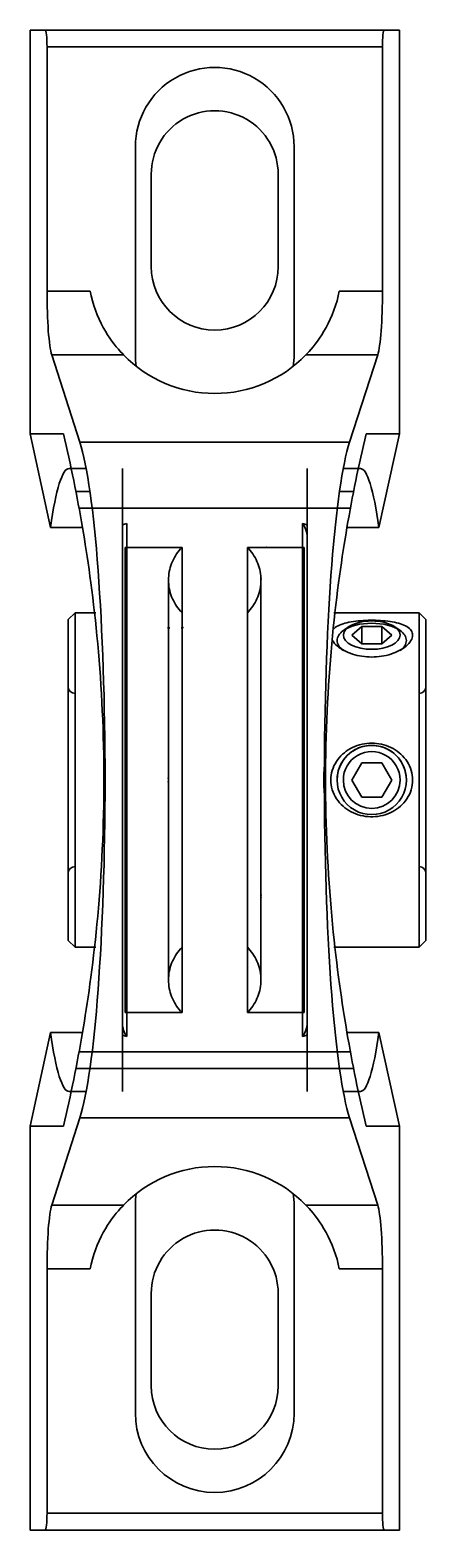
# Model space of a CAD drawing. Header units: millimetres. Extents: x -3183 to 3067, y 1033 to 2218.
# Drawn here: x 2867.8 to 2902.1, y 2087.5 to 2217.5 of the extents above; entities that cross this region are included whole.
import ezdxf

# ---------------------------------------------------------------- set-up
doc = ezdxf.new("R2010")
doc.units = ezdxf.units.MM
doc.layers.add('Kontury', color=7, linetype='Continuous', lineweight=35)

msp = doc.modelspace()

# ---------------------------------------------------------------- linework, layer by layer
at = {"layer": 'Kontury'}
for p, q in [((2867.80827, 2182.53371), (2867.80827, 2217.53371)), ((2869.13366, 2217.53371), (2867.80827, 2217.53371)), ((2869.13366, 2217.53371), (2898.48287, 2217.53371)), ((2899.80827, 2217.53371), (2898.48287, 2217.53371)), ((2899.80827, 2217.53371), (2899.80827, 2182.53371)), ((2869.28092, 2216.08371), (2898.33561, 2216.08371)), ((2869.28092, 2194.90391), (2869.28092, 2216.08371)), ((2898.33561, 2216.08371), (2898.33561, 2194.90391)), ((2876.93327, 2207.40871), (2876.93327, 2207.40871)), ((2876.93327, 2189.40871), (2876.93327, 2207.40871)), ((2890.68327, 2207.40871), (2890.68327, 2207.40871)), ((2890.68327, 2189.40871), (2890.68327, 2207.40871)), ((2878.30827, 2197.03371), (2878.30827, 2205.03371)), ((2878.30827, 2205.03371), (2878.30827, 2205.03371)), ((2889.30827, 2205.03371), (2889.30827, 2197.03371)), ((2889.30827, 2205.03371), (2889.30827, 2205.03371)), ((2878.30827, 2197.03371), (2878.30827, 2197.03371)), ((2889.30827, 2197.03371), (2889.30827, 2197.03371)), ((2869.28092, 2194.90391), (2873.01642, 2194.90391)), ((2873.1069, 2194.48828), (2873.01642, 2194.90391)), ((2873.21452, 2194.07208), (2873.1069, 2194.48828)), ((2894.50963, 2194.48828), (2894.40201, 2194.07208)), ((2894.60011, 2194.90391), (2894.50963, 2194.48828)), ((2894.60011, 2194.90391), (2898.33561, 2194.90391)), ((2873.3387, 2193.6591), (2873.21452, 2194.07208)), ((2873.47849, 2193.25295), (2873.3387, 2193.6591)), ((2873.63218, 2192.85682), (2873.47849, 2193.25295)), ((2894.13804, 2193.25295), (2893.98435, 2192.85682)), ((2894.27783, 2193.6591), (2894.13804, 2193.25295)), ((2894.40201, 2194.07208), (2894.27783, 2193.6591)), ((2873.79793, 2192.47376), (2873.63218, 2192.85682)), ((2873.97368, 2192.10628), (2873.79793, 2192.47376)), ((2874.1568, 2191.75653), (2873.97368, 2192.10628)), ((2893.64285, 2192.10628), (2893.45973, 2191.75653)), ((2893.8186, 2192.47376), (2893.64285, 2192.10628)), ((2893.98435, 2192.85682), (2893.8186, 2192.47376)), ((2874.34457, 2191.4267), (2874.1568, 2191.75653)), ((2874.53404, 2191.11865), (2874.34457, 2191.4267)), ((2874.72204, 2190.83369), (2874.53404, 2191.11865)), ((2874.90754, 2190.57019), (2874.72204, 2190.83369)), ((2875.09459, 2190.32026), (2874.90754, 2190.57019)), ((2892.70899, 2190.57019), (2892.52194, 2190.32026)), ((2892.89449, 2190.83369), (2892.70899, 2190.57019)), ((2893.08249, 2191.11865), (2892.89449, 2190.83369)), ((2893.27196, 2191.4267), (2893.08249, 2191.11865)), ((2893.45973, 2191.75653), (2893.27196, 2191.4267)), ((2869.69285, 2189.37235), (2875.91501, 2189.37235)), ((2872.12789, 2181.81282), (2869.69285, 2189.37235)), ((2875.27974, 2190.08647), (2875.09459, 2190.32026)), ((2875.45881, 2189.87229), (2875.27974, 2190.08647)), ((2875.62734, 2189.68034), (2875.45881, 2189.87229)), ((2875.78084, 2189.51305), (2875.62734, 2189.68034)), ((2875.91492, 2189.37241), (2875.78084, 2189.51305)), ((2876.93327, 2189.40871), (2876.93327, 2189.40871)), ((2890.68327, 2189.40871), (2890.68327, 2189.40871)), ((2891.83569, 2189.51305), (2891.70152, 2189.37235)), ((2891.70152, 2189.37235), (2897.92368, 2189.37235)), ((2891.98919, 2189.68034), (2891.83569, 2189.51305)), ((2892.15772, 2189.87229), (2891.98919, 2189.68034)), ((2892.33679, 2190.08647), (2892.15772, 2189.87229)), ((2892.52194, 2190.32026), (2892.33679, 2190.08647)), ((2897.92368, 2189.37235), (2895.48864, 2181.81282)), ((2867.80827, 2182.53371), (2869.5822, 2174.40371)), ((2870.69937, 2182.53371), (2867.80827, 2182.53371)), ((2872.12789, 2181.81282), (2895.48864, 2181.81282)), ((2899.80827, 2182.53371), (2896.91716, 2182.53371)), ((2898.03434, 2174.40371), (2899.80827, 2182.53371)), ((2871.1903, 2179.53371), (2872.67426, 2179.53371)), ((2875.80827, 2179.53371), (2875.80827, 2125.53371)), ((2891.80827, 2125.53371), (2891.80827, 2179.53371)), ((2894.94227, 2179.53371), (2896.42623, 2179.53371)), ((2872.99996, 2177.53371), (2871.78177, 2177.53371)), ((2895.83476, 2177.53371), (2894.61657, 2177.53371)), ((2872.05739, 2176.08371), (2895.55915, 2176.08371)), ((2872.35546, 2174.40371), (2869.5822, 2174.40371)), ((2872.43553, 2173.92922), (2872.35546, 2174.40369)), ((2872.51631, 2173.43936), (2872.43553, 2173.92922)), ((2876.19904, 2174.76769), (2876.19904, 2130.29974)), ((2876.19904, 2130.29974), (2876.19904, 2174.76769)), ((2891.41749, 2174.76769), (2891.41749, 2130.29974)), ((2891.41749, 2174.76769), (2891.41749, 2130.29974)), ((2895.181, 2173.92922), (2895.10022, 2173.43936)), ((2895.26107, 2174.40369), (2895.181, 2173.92922)), ((2898.03434, 2174.40371), (2895.26107, 2174.40371)), ((2872.59743, 2172.93522), (2872.51631, 2173.43936)), ((2872.67854, 2172.41808), (2872.59743, 2172.93522)), ((2872.75928, 2171.88927), (2872.67854, 2172.41808)), ((2875.80827, 2152.53371), (2875.80827, 2173.58009)), ((2876.05827, 2172.69057), (2880.97984, 2172.69057)), ((2876.05827, 2132.37686), (2876.05827, 2172.69057)), ((2880.73093, 2172.41753), (2880.6162, 2172.27268)), ((2880.85223, 2172.55692), (2880.73093, 2172.41753)), ((2880.97984, 2172.69057), (2880.85223, 2172.55692)), ((2880.97984, 2132.37686), (2880.97984, 2172.69057)), ((2880.97984, 2172.69057), (2880.97984, 2132.37686)), ((2886.63669, 2172.69057), (2886.63669, 2132.37686)), ((2886.7643, 2172.55692), (2886.63669, 2172.69057)), ((2886.63669, 2172.69057), (2891.55827, 2172.69057)), ((2886.63669, 2172.69057), (2886.63669, 2132.37686)), ((2886.8856, 2172.41753), (2886.7643, 2172.55692)), ((2887.00033, 2172.27268), (2886.8856, 2172.41753)), ((2887.85809, 2172.67672), (2887.84867, 2172.66924)), ((2887.86836, 2172.68377), (2887.85809, 2172.67672)), ((2887.87941, 2172.69038), (2887.86836, 2172.68377)), ((2887.89116, 2172.69652), (2887.87941, 2172.69038)), ((2887.90355, 2172.70217), (2887.89116, 2172.69652)), ((2887.9165, 2172.70732), (2887.90355, 2172.70217)), ((2888.29551, 2172.70312), (2888.27599, 2172.70827)), ((2888.31495, 2172.69749), (2888.29551, 2172.70312)), ((2888.33421, 2172.6914), (2888.31495, 2172.69749)), ((2888.35321, 2172.68486), (2888.33421, 2172.6914)), ((2888.37184, 2172.67789), (2888.35321, 2172.68486)), ((2888.39004, 2172.6705), (2888.37184, 2172.67789)), ((2891.55827, 2172.69057), (2891.55827, 2132.37686)), ((2891.80827, 2173.58009), (2891.80827, 2152.53371)), ((2894.93799, 2172.41808), (2894.85725, 2171.88927)), ((2895.0191, 2172.93522), (2894.93799, 2172.41808)), ((2895.10022, 2173.43936), (2895.0191, 2172.93522)), ((2872.83951, 2171.34865), (2872.75928, 2171.88927)), ((2872.92016, 2170.78878), (2872.83951, 2171.34865)), ((2880.01562, 2171.13331), (2879.96096, 2170.95679)), ((2880.07838, 2171.30711), (2880.01562, 2171.13331)), ((2880.14909, 2171.47783), (2880.07838, 2171.30711)), ((2880.22761, 2171.64509), (2880.14909, 2171.47783)), ((2880.31378, 2171.80856), (2880.22761, 2171.64509)), ((2880.4074, 2171.96787), (2880.31378, 2171.80856)), ((2880.50828, 2172.12269), (2880.4074, 2171.96787)), ((2880.6162, 2172.27268), (2880.50828, 2172.12269)), ((2887.10826, 2172.12269), (2887.00033, 2172.27268)), ((2887.20913, 2171.96787), (2887.10826, 2172.12269)), ((2887.30276, 2171.80856), (2887.20913, 2171.96787)), ((2887.38892, 2171.64509), (2887.30276, 2171.80856)), ((2887.46744, 2171.47783), (2887.38892, 2171.64509)), ((2887.53815, 2171.30711), (2887.46744, 2171.47783)), ((2887.60091, 2171.13331), (2887.53815, 2171.30711)), ((2887.65557, 2170.95679), (2887.60091, 2171.13331)), ((2894.77702, 2171.34865), (2894.69637, 2170.78878)), ((2894.85725, 2171.88927), (2894.77702, 2171.34865)), ((2873.00107, 2170.20894), (2872.92016, 2170.78878)), ((2873.08188, 2169.60972), (2873.00107, 2170.20894)), ((2879.81253, 2170.04688), (2879.80827, 2169.86214)), ((2879.80827, 2169.86214), (2879.81253, 2169.67741)), ((2879.80827, 2169.86214), (2879.80827, 2135.20529)), ((2879.80827, 2135.20529), (2879.80827, 2169.86214)), ((2879.82533, 2170.23121), (2879.81253, 2170.04688)), ((2879.84662, 2170.41477), (2879.82533, 2170.23121)), ((2879.87637, 2170.59714), (2879.84662, 2170.41477)), ((2879.91451, 2170.77794), (2879.87637, 2170.59714)), ((2879.96096, 2170.95679), (2879.91451, 2170.77794)), ((2887.70202, 2170.77794), (2887.65557, 2170.95679)), ((2887.74016, 2170.59714), (2887.70202, 2170.77794)), ((2887.76991, 2170.41477), (2887.74016, 2170.59714)), ((2887.7912, 2170.23121), (2887.76991, 2170.41477)), ((2887.804, 2170.04688), (2887.7912, 2170.23121)), ((2887.80827, 2169.86214), (2887.804, 2170.04688)), ((2887.804, 2169.67741), (2887.80827, 2169.86214)), ((2887.80827, 2169.99006), (2887.80868, 2169.99898)), ((2887.80871, 2169.98086), (2887.80827, 2169.99006)), ((2887.80827, 2135.20529), (2887.80827, 2169.86214)), ((2887.80827, 2135.20529), (2887.80827, 2169.86214)), ((2887.80868, 2169.99898), (2887.80994, 2170.00799)), ((2887.81004, 2169.97153), (2887.80871, 2169.98086)), ((2887.80994, 2170.00799), (2887.81203, 2170.01704)), ((2887.81226, 2169.96212), (2887.81004, 2169.97153)), ((2887.81203, 2170.01704), (2887.81497, 2170.02611)), ((2887.81538, 2169.95267), (2887.81226, 2169.96212)), ((2887.81497, 2170.02611), (2887.81875, 2170.03516)), ((2887.8194, 2169.94322), (2887.81538, 2169.95267)), ((2887.81875, 2170.03516), (2887.82339, 2170.04414)), ((2887.82432, 2169.93381), (2887.8194, 2169.94322)), ((2887.82339, 2170.04414), (2887.82888, 2170.05303)), ((2887.83015, 2169.92449), (2887.82432, 2169.93381)), ((2894.61546, 2170.20894), (2894.53465, 2169.60972)), ((2894.69637, 2170.78878), (2894.61546, 2170.20894)), ((2873.16225, 2168.9918), (2873.08188, 2169.60972)), ((2873.24181, 2168.35595), (2873.16225, 2168.9918)), ((2879.81253, 2169.67741), (2879.82533, 2169.49307)), ((2879.82533, 2169.49307), (2879.84662, 2169.30952)), ((2879.84662, 2169.30952), (2879.87637, 2169.12714)), ((2879.87637, 2169.12714), (2879.91451, 2168.94634)), ((2879.91451, 2168.94634), (2879.96096, 2168.76749)), ((2879.96096, 2168.76749), (2880.01562, 2168.59097)), ((2880.01562, 2168.59097), (2880.07838, 2168.41717)), ((2880.07838, 2168.41717), (2880.14909, 2168.24646)), ((2887.46744, 2168.24646), (2887.53815, 2168.41717)), ((2887.53815, 2168.41717), (2887.60091, 2168.59097)), ((2887.60091, 2168.59097), (2887.65557, 2168.76749)), ((2887.65557, 2168.76749), (2887.70202, 2168.94634)), ((2887.70202, 2168.94634), (2887.74016, 2169.12714)), ((2887.74016, 2169.12714), (2887.76991, 2169.30952)), ((2887.76991, 2169.30952), (2887.7912, 2169.49307)), ((2887.7912, 2169.49307), (2887.804, 2169.67741)), ((2894.45428, 2168.9918), (2894.37472, 2168.35595)), ((2894.53465, 2169.60972), (2894.45428, 2168.9918)), ((2873.32021, 2167.70299), (2873.24181, 2168.35595)), ((2873.39708, 2167.03371), (2873.32021, 2167.70299)), ((2880.14909, 2168.24646), (2880.22761, 2168.07919)), ((2880.22761, 2168.07919), (2880.31378, 2167.91572)), ((2880.31378, 2167.91572), (2880.4074, 2167.75641)), ((2880.4074, 2167.75641), (2880.50828, 2167.6016)), ((2880.50828, 2167.6016), (2880.6162, 2167.4516)), ((2880.6162, 2167.4516), (2880.73093, 2167.30675)), ((2880.73093, 2167.30675), (2880.85223, 2167.16736)), ((2880.85223, 2167.16736), (2880.97984, 2167.03371)), ((2886.63669, 2167.03371), (2886.7643, 2167.16736)), ((2886.7643, 2167.16736), (2886.8856, 2167.30675)), ((2886.8856, 2167.30675), (2887.00033, 2167.4516)), ((2887.00033, 2167.4516), (2887.10826, 2167.6016)), ((2887.10826, 2167.6016), (2887.20913, 2167.75641)), ((2887.20913, 2167.75641), (2887.30276, 2167.91572)), ((2887.30276, 2167.91572), (2887.38892, 2168.07919)), ((2887.38892, 2168.07919), (2887.46744, 2168.24646)), ((2894.29633, 2167.70299), (2894.21945, 2167.03371)), ((2894.37472, 2168.35595), (2894.29633, 2167.70299)), ((2871.70827, 2167.03371), (2871.10827, 2166.43371)), ((2871.10827, 2166.43371), (2871.10827, 2152.53371)), ((2873.50349, 2167.03371), (2871.70826, 2167.03371)), ((2871.70827, 2152.53371), (2871.70827, 2167.03371)), ((2871.70827, 2167.03371), (2871.70827, 2152.53371)), ((2873.46878, 2166.3799), (2873.39708, 2167.03371)), ((2873.5385, 2165.71287), (2873.46878, 2166.3799)), ((2880.97984, 2152.53371), (2880.97984, 2167.03371)), ((2880.97984, 2167.03371), (2880.97984, 2152.53371)), ((2886.63669, 2152.53371), (2886.63669, 2167.03371)), ((2886.63669, 2167.03371), (2886.63669, 2152.53371)), ((2894.14775, 2166.3799), (2894.07803, 2165.71287)), ((2901.50827, 2167.03371), (2894.11304, 2167.03371)), ((2894.21945, 2167.03371), (2894.14775, 2166.3799)), ((2894.36387, 2165.82371), (2894.25017, 2165.7479)), ((2894.48963, 2165.89397), (2894.36387, 2165.82371)), ((2894.62617, 2165.95848), (2894.48963, 2165.89397)), ((2894.7718, 2166.01723), (2894.62617, 2165.95848)), ((2894.92464, 2166.07026), (2894.7718, 2166.01723)), ((2895.08412, 2166.118), (2894.92464, 2166.07026)), ((2895.4007, 2165.80086), (2894.95878, 2165.48837)), ((2895.25423, 2166.16197), (2895.08412, 2166.118)), ((2895.4345, 2166.2021), (2895.25423, 2166.16197)), ((2895.62387, 2166.23814), (2895.4345, 2166.2021)), ((2895.82113, 2166.26999), (2895.62387, 2166.23814)), ((2896.54224, 2165.84108), (2895.67621, 2165.09108)), ((2896.02491, 2166.29761), (2895.82113, 2166.26999)), ((2896.23384, 2166.32099), (2896.02491, 2166.29761)), ((2896.44657, 2166.34017), (2896.23384, 2166.32099)), ((2896.66155, 2166.35525), (2896.44657, 2166.34017)), ((2896.54224, 2164.32554), (2896.54224, 2165.84108)), ((2898.27429, 2165.84108), (2896.54224, 2165.84108)), ((2896.87718, 2166.36631), (2896.66155, 2166.35525)), ((2897.09183, 2166.3735), (2896.87718, 2166.36631)), ((2897.30381, 2166.377), (2897.09183, 2166.3735)), ((2897.51272, 2166.377), (2897.30381, 2166.377)), ((2897.7247, 2166.3735), (2897.51272, 2166.377)), ((2897.93935, 2166.36631), (2897.7247, 2166.3735)), ((2898.15498, 2166.35525), (2897.93935, 2166.36631)), ((2898.36996, 2166.34017), (2898.15498, 2166.35525)), ((2898.27429, 2164.32554), (2898.27429, 2165.84108)), ((2899.14032, 2165.09108), (2898.27429, 2165.84108)), ((2898.58269, 2166.32099), (2898.36996, 2166.34017)), ((2898.79162, 2166.29761), (2898.58269, 2166.32099)), ((2898.9954, 2166.26999), (2898.79162, 2166.29761)), ((2899.19266, 2166.23814), (2898.9954, 2166.26999)), ((2899.38203, 2166.2021), (2899.19266, 2166.23814)), ((2899.5623, 2166.16197), (2899.38203, 2166.2021)), ((2899.85776, 2165.48837), (2899.41583, 2165.80086)), ((2899.73241, 2166.118), (2899.5623, 2166.16197)), ((2899.89189, 2166.07026), (2899.73241, 2166.118)), ((2900.04473, 2166.01723), (2899.89189, 2166.07026)), ((2900.19036, 2165.95848), (2900.04473, 2166.01723)), ((2900.3269, 2165.89397), (2900.19036, 2165.95848)), ((2900.45266, 2165.82371), (2900.3269, 2165.89397)), ((2900.56636, 2165.7479), (2900.45266, 2165.82371)), ((2901.50827, 2152.53371), (2901.50827, 2167.03371)), ((2901.50827, 2167.03371), (2901.50827, 2152.53371)), ((2902.10827, 2166.43371), (2901.50827, 2167.03371)), ((2902.10827, 2166.43371), (2902.10827, 2152.53371)), ((2873.60593, 2165.03345), (2873.5385, 2165.71287)), ((2873.67081, 2164.34256), (2873.60593, 2165.03345)), ((2879.72035, 2165.72867), (2879.91933, 2165.70926)), ((2880.91495, 2165.71528), (2881.11121, 2165.73597)), ((2894.0106, 2165.03345), (2893.94573, 2164.34256)), ((2893.97769, 2164.68295), (2894.01044, 2164.61994)), ((2894.01044, 2164.61994), (2894.09111, 2164.4982)), ((2894.07803, 2165.71287), (2894.0106, 2165.03345)), ((2894.14983, 2165.66674), (2894.06384, 2165.58044)), ((2894.25017, 2165.7479), (2894.14983, 2165.66674)), ((2895.67621, 2165.09108), (2896.54224, 2164.34108)), ((2898.27429, 2164.34108), (2899.14032, 2165.09108)), ((2900.6667, 2165.66674), (2900.56636, 2165.7479)), ((2900.75269, 2165.58044), (2900.6667, 2165.66674)), ((2900.72542, 2164.4982), (2900.80609, 2164.61994)), ((2900.82368, 2165.48947), (2900.75269, 2165.58044)), ((2900.80609, 2164.61994), (2900.86917, 2164.74129)), ((2900.87905, 2165.39435), (2900.82368, 2165.48947)), ((2900.86917, 2164.74129), (2900.91401, 2164.86101)), ((2900.91837, 2165.29568), (2900.87905, 2165.39435)), ((2900.91401, 2164.86101), (2900.94069, 2164.97797)), ((2900.94177, 2165.1943), (2900.91837, 2165.29568)), ((2900.94069, 2164.97797), (2900.94952, 2165.09108)), ((2900.94952, 2165.09108), (2900.94177, 2165.1943)), ((2873.73287, 2163.64115), (2873.67081, 2164.34256)), ((2873.79188, 2162.93018), (2873.73287, 2163.64115)), ((2893.88366, 2163.64115), (2893.82465, 2162.93018)), ((2893.94573, 2164.34256), (2893.88366, 2163.64115)), ((2894.09111, 2164.4982), (2894.18862, 2164.37733)), ((2894.18862, 2164.37733), (2894.3021, 2164.25845)), ((2894.3021, 2164.25845), (2894.4301, 2164.14273)), ((2894.4301, 2164.14273), (2894.57107, 2164.03139)), ((2894.57107, 2164.03139), (2894.72321, 2163.92554)), ((2894.72321, 2163.92554), (2894.872, 2163.83331)), ((2894.872, 2163.83331), (2895.02683, 2163.74722)), ((2895.02683, 2163.74722), (2895.19099, 2163.66543)), ((2895.19099, 2163.66543), (2895.36544, 2163.58778)), ((2895.36544, 2163.58778), (2895.54917, 2163.51523)), ((2895.54917, 2163.51523), (2895.74108, 2163.44868)), ((2895.74108, 2163.44868), (2895.93989, 2163.3888)), ((2895.93989, 2163.3888), (2896.14426, 2163.3362)), ((2896.14426, 2163.3362), (2896.35294, 2163.29143)), ((2896.35294, 2163.29143), (2896.56448, 2163.25473)), ((2896.54224, 2164.34108), (2898.27429, 2164.34108)), ((2896.54224, 2164.32554), (2898.27429, 2164.32554)), ((2896.56448, 2163.25473), (2896.77735, 2163.22632)), ((2896.77735, 2163.22632), (2896.99003, 2163.20634)), ((2896.99003, 2163.20634), (2897.20087, 2163.19456)), ((2897.61566, 2163.19456), (2897.82651, 2163.20634)), ((2897.82651, 2163.20634), (2898.03918, 2163.22632)), ((2898.03918, 2163.22632), (2898.25205, 2163.25473)), ((2898.25205, 2163.25473), (2898.46359, 2163.29143)), ((2898.46359, 2163.29143), (2898.67227, 2163.3362)), ((2898.67227, 2163.3362), (2898.87664, 2163.3888)), ((2898.87664, 2163.3888), (2899.07545, 2163.44868)), ((2899.07545, 2163.44868), (2899.26736, 2163.51523)), ((2899.26736, 2163.51523), (2899.45109, 2163.58778)), ((2899.45109, 2163.58778), (2899.62554, 2163.66543)), ((2899.62554, 2163.66543), (2899.7897, 2163.74722)), ((2899.7897, 2163.74722), (2899.94453, 2163.83331)), ((2899.85776, 2163.75632), (2900.1899, 2163.99118)), ((2899.94453, 2163.83331), (2900.09332, 2163.92554)), ((2900.09332, 2163.92554), (2900.24546, 2164.03139)), ((2900.24546, 2164.03139), (2900.38643, 2164.14273)), ((2900.38643, 2164.14273), (2900.51443, 2164.25845)), ((2900.51443, 2164.25845), (2900.6279, 2164.37733)), ((2900.6279, 2164.37733), (2900.72542, 2164.4982)), ((2873.84761, 2162.21046), (2873.79188, 2162.93018)), ((2873.89987, 2161.48283), (2873.84761, 2162.21046)), ((2893.76892, 2162.21046), (2893.71666, 2161.48283)), ((2893.82465, 2162.93018), (2893.76892, 2162.21046)), ((2897.20087, 2163.19456), (2897.40827, 2163.1907)), ((2897.40827, 2163.1907), (2897.61566, 2163.19456)), ((2873.94847, 2160.74832), (2873.89987, 2161.48283)), ((2873.99322, 2160.00801), (2873.94847, 2160.74832)), ((2893.66806, 2160.74832), (2893.62331, 2160.00801)), ((2893.71666, 2161.48283), (2893.66806, 2160.74832)), ((2871.70827, 2152.53371), (2871.70827, 2160.03371)), ((2871.70827, 2160.03371), (2871.70827, 2152.53371)), ((2874.03397, 2159.26297), (2873.99322, 2160.00801)), ((2893.62331, 2160.00801), (2893.58256, 2159.26297)), ((2901.50827, 2152.53371), (2901.50827, 2160.03371)), ((2901.50827, 2152.53371), (2901.50827, 2160.03371)), ((2874.07062, 2158.51434), (2874.03397, 2159.26297)), ((2874.10304, 2157.76324), (2874.07062, 2158.51434)), ((2893.54591, 2158.51434), (2893.51349, 2157.76324)), ((2893.58256, 2159.26297), (2893.54591, 2158.51434)), ((2874.13114, 2157.0108), (2874.10304, 2157.76324)), ((2874.15489, 2156.25816), (2874.13114, 2157.0108)), ((2893.48539, 2157.0108), (2893.46164, 2156.25816)), ((2893.51349, 2157.76324), (2893.48539, 2157.0108)), ((2874.17427, 2155.50651), (2874.15489, 2156.25816)), ((2874.18925, 2154.75704), (2874.17427, 2155.50651)), ((2893.44226, 2155.50651), (2893.42728, 2154.75704)), ((2893.46164, 2156.25816), (2893.44226, 2155.50651)), ((2895.75327, 2155.34859), (2895.95088, 2155.43613)), ((2895.95088, 2155.43613), (2896.15392, 2155.51238)), ((2896.15392, 2155.51238), (2896.36112, 2155.57686)), ((2896.36112, 2155.57686), (2896.57109, 2155.62941)), ((2896.57109, 2155.62941), (2896.78232, 2155.66989)), ((2896.78232, 2155.66989), (2896.99332, 2155.69829)), ((2896.99332, 2155.69829), (2897.2025, 2155.71499)), ((2897.2025, 2155.71499), (2897.40827, 2155.72045)), ((2897.40827, 2155.72045), (2897.61403, 2155.71499)), ((2897.61403, 2155.71499), (2897.82321, 2155.69829)), ((2897.82321, 2155.69829), (2898.03421, 2155.66989)), ((2898.03421, 2155.66989), (2898.24544, 2155.62941)), ((2898.24544, 2155.62941), (2898.45541, 2155.57686)), ((2898.45541, 2155.57686), (2898.66261, 2155.51238)), ((2898.66261, 2155.51238), (2898.86565, 2155.43613)), ((2898.86565, 2155.43613), (2899.06326, 2155.34859)), ((2874.19986, 2154.01094), (2874.18925, 2154.75704)), ((2893.42728, 2154.75704), (2893.41667, 2154.01094)), ((2894.23529, 2153.9444), (2894.34483, 2154.12767)), ((2894.34483, 2154.12767), (2894.46616, 2154.30262)), ((2894.46616, 2154.30262), (2894.59807, 2154.46813)), ((2894.59807, 2154.46813), (2894.73908, 2154.6233)), ((2894.73908, 2154.6233), (2894.8874, 2154.76745)), ((2894.8874, 2154.76745), (2895.04169, 2154.90025)), ((2895.04169, 2154.90025), (2895.20553, 2155.02515)), ((2895.20553, 2155.02515), (2895.37941, 2155.14225)), ((2895.37941, 2155.14225), (2895.56235, 2155.2504)), ((2895.56235, 2155.2504), (2895.75327, 2155.34859)), ((2899.06326, 2155.34859), (2899.25418, 2155.2504)), ((2899.25418, 2155.2504), (2899.43712, 2155.14225)), ((2899.43712, 2155.14225), (2899.611, 2155.02515)), ((2899.611, 2155.02515), (2899.77484, 2154.90025)), ((2899.77484, 2154.90025), (2899.92913, 2154.76745)), ((2899.92913, 2154.76745), (2900.07746, 2154.6233)), ((2900.07746, 2154.6233), (2900.21846, 2154.46813)), ((2900.21846, 2154.46813), (2900.35037, 2154.30262)), ((2900.35037, 2154.30262), (2900.4717, 2154.12767)), ((2900.4717, 2154.12767), (2900.58124, 2153.9444)), ((2874.20618, 2153.26943), (2874.19986, 2154.01094)), ((2874.20826, 2152.53371), (2874.20618, 2153.26943)), ((2893.25972, 2152.73753), (2893.26402, 2152.94213)), ((2893.26402, 2152.94213), (2893.27126, 2153.14743)), ((2893.27126, 2153.14743), (2893.28163, 2153.35334)), ((2893.28163, 2153.35334), (2893.29485, 2153.55977)), ((2893.29485, 2153.55977), (2893.31104, 2153.76665)), ((2893.41035, 2153.26943), (2893.40827, 2152.53371)), ((2893.41667, 2154.01094), (2893.41035, 2153.26943)), ((2893.87445, 2152.73858), (2893.89692, 2152.94503)), ((2893.89692, 2152.94503), (2893.93467, 2153.15138)), ((2893.93467, 2153.15138), (2893.98784, 2153.35599)), ((2893.98784, 2153.35599), (2894.05606, 2153.55733)), ((2894.05606, 2153.55733), (2894.13874, 2153.75393)), ((2894.13874, 2153.75393), (2894.23529, 2153.9444)), ((2895.67621, 2152.53371), (2896.54224, 2154.03371)), ((2896.54224, 2154.03371), (2896.54224, 2154.03371)), ((2896.54224, 2154.03371), (2898.27429, 2154.03371)), ((2898.27429, 2154.03371), (2898.27429, 2154.03371)), ((2898.27429, 2154.03371), (2899.14032, 2152.53371)), ((2900.58124, 2153.9444), (2900.6778, 2153.75393)), ((2900.6778, 2153.75393), (2900.76047, 2153.55733)), ((2900.76047, 2153.55733), (2900.82869, 2153.35599)), ((2900.82869, 2153.35599), (2900.88186, 2153.15138)), ((2900.88186, 2153.15138), (2900.91961, 2152.94503)), ((2900.91961, 2152.94503), (2900.94208, 2152.73858)), ((2871.10827, 2152.53371), (2871.10827, 2138.63371)), ((2871.70827, 2145.03371), (2871.70827, 2152.53371)), ((2871.70827, 2152.53371), (2871.70827, 2145.03371)), ((2871.70827, 2152.53371), (2871.70827, 2138.03371)), ((2871.70827, 2138.03371), (2871.70827, 2152.53371)), ((2874.19986, 2151.05649), (2874.20618, 2151.798)), ((2874.20618, 2151.798), (2874.20826, 2152.53371)), ((2875.80827, 2131.48733), (2875.80827, 2152.53371)), ((2879.76518, 2152.71422), (2879.77422, 2152.69518)), ((2879.77531, 2152.37474), (2879.76655, 2152.35594)), ((2879.77422, 2152.69518), (2879.78223, 2152.67566)), ((2879.78306, 2152.39401), (2879.77531, 2152.37474)), ((2879.78223, 2152.67566), (2879.78915, 2152.65573)), ((2879.78977, 2152.41365), (2879.78306, 2152.39401)), ((2879.78915, 2152.65573), (2879.79501, 2152.63551)), ((2879.79543, 2152.43356), (2879.78977, 2152.41365)), ((2879.79501, 2152.63551), (2879.79979, 2152.6151)), ((2879.80006, 2152.45365), (2879.79543, 2152.43356)), ((2879.79979, 2152.6151), (2879.8035, 2152.59461)), ((2879.80365, 2152.47381), (2879.80006, 2152.45365)), ((2879.8035, 2152.59461), (2879.80615, 2152.57414)), ((2879.80622, 2152.49395), (2879.80365, 2152.47381)), ((2879.80615, 2152.57414), (2879.80774, 2152.55381)), ((2879.80775, 2152.51395), (2879.80622, 2152.49395)), ((2879.80774, 2152.55381), (2879.80827, 2152.53371)), ((2879.80827, 2152.53371), (2879.80775, 2152.51395)), ((2880.97984, 2138.03371), (2880.97984, 2152.53371)), ((2880.97984, 2152.53371), (2880.97984, 2138.03371)), ((2886.63669, 2152.53371), (2886.63669, 2138.03371)), ((2886.63669, 2138.03371), (2886.63669, 2152.53371)), ((2891.80827, 2152.53371), (2891.80827, 2131.48733)), ((2893.25827, 2152.53371), (2893.25972, 2152.73753)), ((2893.25972, 2152.3299), (2893.25827, 2152.53371)), ((2893.26402, 2152.1253), (2893.25972, 2152.3299)), ((2893.27126, 2151.91999), (2893.26402, 2152.1253)), ((2893.28145, 2151.71408), (2893.27126, 2151.91999)), ((2893.29485, 2151.50766), (2893.28145, 2151.71408)), ((2893.31078, 2151.30075), (2893.29485, 2151.50766)), ((2893.40827, 2152.53371), (2893.41035, 2151.798)), ((2893.41035, 2151.798), (2893.41667, 2151.05649)), ((2893.86702, 2152.53371), (2893.87445, 2152.73858)), ((2893.87476, 2152.32464), (2893.86702, 2152.53371)), ((2893.89816, 2152.11396), (2893.87476, 2152.32464)), ((2893.93748, 2151.90345), (2893.89816, 2152.11396)), ((2893.99285, 2151.69486), (2893.93748, 2151.90345)), ((2894.06384, 2151.4898), (2893.99285, 2151.69486)), ((2895.67621, 2152.53371), (2895.67621, 2152.53371)), ((2896.54224, 2151.03371), (2895.67621, 2152.53371)), ((2899.14032, 2152.53371), (2898.27429, 2151.03371)), ((2899.14032, 2152.53371), (2899.14032, 2152.53371)), ((2900.82368, 2151.69486), (2900.75269, 2151.4898)), ((2900.87905, 2151.90345), (2900.82368, 2151.69486)), ((2900.91837, 2152.11396), (2900.87905, 2151.90345)), ((2900.94177, 2152.32464), (2900.91837, 2152.11396)), ((2900.94952, 2152.53371), (2900.94177, 2152.32464)), ((2900.94208, 2152.73858), (2900.94952, 2152.53371)), ((2901.50827, 2152.53371), (2901.50827, 2145.03371)), ((2901.50827, 2145.03371), (2901.50827, 2152.53371)), ((2901.50827, 2152.53371), (2901.50827, 2138.03371)), ((2901.50827, 2138.03371), (2901.50827, 2152.53371)), ((2902.10827, 2152.53371), (2902.10827, 2138.63371)), ((2874.17427, 2149.56092), (2874.18925, 2150.31039)), ((2874.18925, 2150.31039), (2874.19986, 2151.05649)), ((2893.41667, 2151.05649), (2893.42728, 2150.31039)), ((2893.42728, 2150.31039), (2893.44226, 2149.56092)), ((2894.14983, 2151.28982), (2894.06384, 2151.4898)), ((2894.25017, 2151.09638), (2894.14983, 2151.28982)), ((2894.36387, 2150.91059), (2894.25017, 2151.09638)), ((2894.48963, 2150.73367), (2894.36387, 2150.91059)), ((2894.62617, 2150.56677), (2894.48963, 2150.73367)), ((2894.7718, 2150.41079), (2894.62617, 2150.56677)), ((2894.92464, 2150.26643), (2894.7718, 2150.41079)), ((2895.08412, 2150.13335), (2894.92464, 2150.26643)), ((2896.54224, 2151.03371), (2896.54224, 2151.03371)), ((2898.27429, 2151.03371), (2896.54224, 2151.03371)), ((2898.27429, 2151.03371), (2898.27429, 2151.03371)), ((2899.89189, 2150.26643), (2899.73241, 2150.13335)), ((2900.04473, 2150.41079), (2899.89189, 2150.26643)), ((2900.19036, 2150.56677), (2900.04473, 2150.41079)), ((2900.3269, 2150.73367), (2900.19036, 2150.56677)), ((2900.45266, 2150.91059), (2900.3269, 2150.73367)), ((2900.56636, 2151.09638), (2900.45266, 2150.91059)), ((2900.6667, 2151.28982), (2900.56636, 2151.09638)), ((2900.75269, 2151.4898), (2900.6667, 2151.28982)), ((2874.15489, 2148.80927), (2874.17427, 2149.56092)), ((2893.44226, 2149.56092), (2893.46164, 2148.80927)), ((2895.25423, 2150.00798), (2895.08412, 2150.13335)), ((2895.4345, 2149.89106), (2895.25423, 2150.00798)), ((2895.62387, 2149.78384), (2895.4345, 2149.89106)), ((2895.82113, 2149.68723), (2895.62387, 2149.78384)), ((2896.02491, 2149.60194), (2895.82113, 2149.68723)), ((2896.23384, 2149.52864), (2896.02491, 2149.60194)), ((2896.44657, 2149.46767), (2896.23384, 2149.52864)), ((2896.66155, 2149.41919), (2896.44657, 2149.46767)), ((2896.87718, 2149.38331), (2896.66155, 2149.41919)), ((2897.09183, 2149.35988), (2896.87718, 2149.38331)), ((2897.30381, 2149.34839), (2897.09183, 2149.35988)), ((2897.51272, 2149.34839), (2897.30381, 2149.34839)), ((2897.7247, 2149.35988), (2897.51272, 2149.34839)), ((2897.93935, 2149.38331), (2897.7247, 2149.35988)), ((2898.15498, 2149.41919), (2897.93935, 2149.38331)), ((2898.36996, 2149.46767), (2898.15498, 2149.41919)), ((2898.58269, 2149.52864), (2898.36996, 2149.46767)), ((2898.79162, 2149.60194), (2898.58269, 2149.52864)), ((2898.9954, 2149.68723), (2898.79162, 2149.60194)), ((2899.19266, 2149.78384), (2898.9954, 2149.68723)), ((2899.38203, 2149.89106), (2899.19266, 2149.78384)), ((2899.5623, 2150.00798), (2899.38203, 2149.89106)), ((2899.73241, 2150.13335), (2899.5623, 2150.00798)), ((2874.10304, 2147.30419), (2874.13114, 2148.05663)), ((2874.13114, 2148.05663), (2874.15489, 2148.80927)), ((2893.46164, 2148.80927), (2893.48539, 2148.05663)), ((2893.48539, 2148.05663), (2893.51349, 2147.30419)), ((2874.03397, 2145.80446), (2874.07062, 2146.55309)), ((2874.07062, 2146.55309), (2874.10304, 2147.30419)), ((2893.51349, 2147.30419), (2893.54591, 2146.55309)), ((2893.54591, 2146.55309), (2893.58256, 2145.80446)), ((2873.94847, 2144.3191), (2873.99322, 2145.05942)), ((2873.99322, 2145.05942), (2874.03397, 2145.80446)), ((2893.58256, 2145.80446), (2893.62331, 2145.05942)), ((2893.62331, 2145.05942), (2893.66806, 2144.3191)), ((2873.89987, 2143.5846), (2873.94847, 2144.3191)), ((2893.66806, 2144.3191), (2893.71666, 2143.5846)), ((2873.79188, 2142.13725), (2873.84761, 2142.85697)), ((2873.84761, 2142.85697), (2873.89987, 2143.5846)), ((2887.80827, 2142.45529), (2887.80868, 2142.47075)), ((2887.80827, 2140.95518), (2887.80827, 2142.45529)), ((2887.80872, 2142.43911), (2887.80827, 2142.45529)), ((2887.80868, 2142.47075), (2887.80994, 2142.4864)), ((2887.81009, 2142.42276), (2887.80872, 2142.43911)), ((2887.80994, 2142.4864), (2887.81203, 2142.50217)), ((2887.81239, 2142.40629), (2887.81009, 2142.42276)), ((2887.81203, 2142.50217), (2887.81497, 2142.518)), ((2887.8156, 2142.3898), (2887.81239, 2142.40629)), ((2887.81497, 2142.518), (2887.81875, 2142.53381)), ((2887.81875, 2142.53381), (2887.82339, 2142.54955)), ((2887.82339, 2142.54955), (2887.82888, 2142.56515)), ((2887.82888, 2142.56515), (2887.83522, 2142.58054)), ((2893.71666, 2143.5846), (2893.76892, 2142.85697)), ((2893.76892, 2142.85697), (2893.82465, 2142.13725)), ((2873.67081, 2140.72487), (2873.73287, 2141.42628)), ((2873.73287, 2141.42628), (2873.79188, 2142.13725)), ((2887.81975, 2142.37335), (2887.8156, 2142.3898)), ((2887.82482, 2142.35701), (2887.81975, 2142.37335)), ((2887.83083, 2142.34086), (2887.82482, 2142.35701)), ((2893.82465, 2142.13725), (2893.88366, 2141.42628)), ((2893.88366, 2141.42628), (2893.94573, 2140.72487)), ((2873.5385, 2139.35456), (2873.60593, 2140.03397)), ((2873.60593, 2140.03397), (2873.67081, 2140.72487)), ((2887.80879, 2140.97263), (2887.80827, 2140.95518)), ((2887.80827, 2140.95518), (2887.80878, 2140.93811)), ((2887.80878, 2140.93811), (2887.81031, 2140.92093)), ((2887.81038, 2140.99039), (2887.80879, 2140.97263)), ((2887.81031, 2140.92093), (2887.81288, 2140.90374)), ((2887.81303, 2141.00836), (2887.81038, 2140.99039)), ((2887.81288, 2140.90374), (2887.81647, 2140.88662)), ((2887.81674, 2141.02646), (2887.81303, 2141.00836)), ((2893.94573, 2140.72487), (2894.0106, 2140.03397)), ((2894.0106, 2140.03397), (2894.07803, 2139.35456)), ((2871.10827, 2138.63371), (2871.70827, 2138.03371)), ((2873.39708, 2138.03371), (2873.46878, 2138.68753)), ((2873.46878, 2138.68753), (2873.5385, 2139.35456)), ((2894.07803, 2139.35456), (2894.14775, 2138.68753)), ((2894.14775, 2138.68753), (2894.21945, 2138.03371)), ((2901.50827, 2138.03371), (2902.10827, 2138.63371)), ((2871.70826, 2138.03371), (2873.50349, 2138.03371)), ((2873.24181, 2136.71148), (2873.32021, 2137.36444)), ((2873.32021, 2137.36444), (2873.39708, 2138.03371)), ((2880.4074, 2137.31102), (2880.31378, 2137.1517)), ((2880.50828, 2137.46583), (2880.4074, 2137.31102)), ((2880.6162, 2137.61583), (2880.50828, 2137.46583)), ((2880.73093, 2137.76067), (2880.6162, 2137.61583)), ((2880.85223, 2137.90007), (2880.73093, 2137.76067)), ((2880.97984, 2138.03371), (2880.85223, 2137.90007)), ((2886.7643, 2137.90007), (2886.63669, 2138.03371)), ((2886.8856, 2137.76067), (2886.7643, 2137.90007)), ((2887.00033, 2137.61583), (2886.8856, 2137.76067)), ((2887.10826, 2137.46583), (2887.00033, 2137.61583)), ((2887.20913, 2137.31102), (2887.10826, 2137.46583)), ((2887.30276, 2137.1517), (2887.20913, 2137.31102)), ((2894.11304, 2138.03371), (2901.50827, 2138.03371)), ((2894.21945, 2138.03371), (2894.29633, 2137.36444)), ((2894.29633, 2137.36444), (2894.37472, 2136.71148)), ((2873.08188, 2135.4577), (2873.16225, 2136.07563)), ((2873.16225, 2136.07563), (2873.24181, 2136.71148)), ((2879.87637, 2135.94028), (2879.84662, 2135.75791)), ((2879.91451, 2136.12109), (2879.87637, 2135.94028)), ((2879.96096, 2136.29994), (2879.91451, 2136.12109)), ((2880.01562, 2136.47645), (2879.96096, 2136.29994)), ((2880.07838, 2136.65025), (2880.01562, 2136.47645)), ((2880.14909, 2136.82097), (2880.07838, 2136.65025)), ((2880.22761, 2136.98824), (2880.14909, 2136.82097)), ((2880.31378, 2137.1517), (2880.22761, 2136.98824)), ((2887.38892, 2136.98824), (2887.30276, 2137.1517)), ((2887.46744, 2136.82097), (2887.38892, 2136.98824)), ((2887.53815, 2136.65025), (2887.46744, 2136.82097)), ((2887.60091, 2136.47645), (2887.53815, 2136.65025)), ((2887.65557, 2136.29994), (2887.60091, 2136.47645)), ((2887.70202, 2136.12109), (2887.65557, 2136.29994)), ((2887.74016, 2135.94028), (2887.70202, 2136.12109)), ((2887.76991, 2135.75791), (2887.74016, 2135.94028)), ((2894.37472, 2136.71148), (2894.45428, 2136.07563)), ((2894.45428, 2136.07563), (2894.53465, 2135.4577)), ((2872.92016, 2134.27864), (2873.00107, 2134.85849)), ((2873.00107, 2134.85849), (2873.08188, 2135.4577)), ((2879.81253, 2135.39002), (2879.80827, 2135.20529)), ((2879.80827, 2135.20529), (2879.81253, 2135.02055)), ((2879.82533, 2135.57436), (2879.81253, 2135.39002)), ((2879.81253, 2135.02055), (2879.82533, 2134.83621)), ((2879.84662, 2135.75791), (2879.82533, 2135.57436)), ((2879.82533, 2134.83621), (2879.84662, 2134.65266)), ((2879.84662, 2134.65266), (2879.87637, 2134.47029)), ((2887.74016, 2134.47029), (2887.76991, 2134.65266)), ((2887.7912, 2135.57436), (2887.76991, 2135.75791)), ((2887.76991, 2134.65266), (2887.7912, 2134.83621)), ((2887.804, 2135.39002), (2887.7912, 2135.57436)), ((2887.7912, 2134.83621), (2887.804, 2135.02055)), ((2887.80827, 2135.20529), (2887.804, 2135.39002)), ((2887.804, 2135.02055), (2887.80827, 2135.20529)), ((2894.53465, 2135.4577), (2894.61546, 2134.85849)), ((2894.61546, 2134.85849), (2894.69637, 2134.27864)), ((2872.75928, 2133.17816), (2872.83951, 2133.71878)), ((2872.83951, 2133.71878), (2872.92016, 2134.27864)), ((2879.87637, 2134.47029), (2879.91451, 2134.28948)), ((2879.91451, 2134.28948), (2879.96096, 2134.11064)), ((2879.96096, 2134.11064), (2880.01562, 2133.93412)), ((2880.01562, 2133.93412), (2880.07838, 2133.76032)), ((2880.07838, 2133.76032), (2880.14909, 2133.5896)), ((2880.14909, 2133.5896), (2880.22761, 2133.42233)), ((2880.22761, 2133.42233), (2880.31378, 2133.25887)), ((2887.30276, 2133.25887), (2887.38892, 2133.42233)), ((2887.38892, 2133.42233), (2887.46744, 2133.5896)), ((2887.46744, 2133.5896), (2887.53815, 2133.76032)), ((2887.53815, 2133.76032), (2887.60091, 2133.93412)), ((2887.60091, 2133.93412), (2887.65557, 2134.11064)), ((2887.65557, 2134.11064), (2887.70202, 2134.28948)), ((2887.70202, 2134.28948), (2887.74016, 2134.47029)), ((2894.69637, 2134.27864), (2894.77702, 2133.71878)), ((2894.77702, 2133.71878), (2894.85725, 2133.17816)), ((2872.51631, 2131.62807), (2872.59743, 2132.13221)), ((2872.59743, 2132.13221), (2872.67854, 2132.64935)), ((2872.67854, 2132.64935), (2872.75928, 2133.17816)), ((2880.97984, 2132.37686), (2876.05827, 2132.37686)), ((2880.31378, 2133.25887), (2880.4074, 2133.09956)), ((2880.4074, 2133.09956), (2880.50828, 2132.94474)), ((2880.50828, 2132.94474), (2880.6162, 2132.79475)), ((2880.6162, 2132.79475), (2880.73093, 2132.6499)), ((2880.73093, 2132.6499), (2880.85223, 2132.5105)), ((2880.85223, 2132.5105), (2880.97984, 2132.37686)), ((2886.63669, 2132.37686), (2886.7643, 2132.5105)), ((2891.55827, 2132.37686), (2886.63669, 2132.37686)), ((2886.7643, 2132.5105), (2886.8856, 2132.6499)), ((2886.8856, 2132.6499), (2887.00033, 2132.79475)), ((2887.00033, 2132.79475), (2887.10826, 2132.94474)), ((2887.10826, 2132.94474), (2887.20913, 2133.09956)), ((2887.20913, 2133.09956), (2887.30276, 2133.25887)), ((2894.85725, 2133.17816), (2894.93799, 2132.64935)), ((2894.93799, 2132.64935), (2895.0191, 2132.13221)), ((2895.0191, 2132.13221), (2895.10022, 2131.62807)), ((2872.35546, 2130.66373), (2872.43553, 2131.13821)), ((2872.43553, 2131.13821), (2872.51631, 2131.62807)), ((2895.10022, 2131.62807), (2895.181, 2131.13821)), ((2895.181, 2131.13821), (2895.26107, 2130.66373)), ((2869.5822, 2130.66372), (2867.80827, 2122.53371)), ((2869.5822, 2130.66372), (2872.35546, 2130.66372)), ((2895.26107, 2130.66372), (2898.03434, 2130.66372)), ((2899.80827, 2122.53371), (2898.03434, 2130.66372)), ((2872.05739, 2128.98371), (2895.55915, 2128.98371)), ((2871.78177, 2127.53371), (2895.83476, 2127.53371)), ((2872.67426, 2125.53371), (2871.1903, 2125.53371)), ((2896.42623, 2125.53371), (2894.94227, 2125.53371)), ((2869.69285, 2115.69508), (2872.12789, 2123.2546)), ((2872.12789, 2123.2546), (2895.48864, 2123.2546)), ((2895.48864, 2123.2546), (2897.92368, 2115.69508)), ((2867.80827, 2122.53371), (2870.69937, 2122.53371)), ((2867.80827, 2087.53371), (2867.80827, 2122.53371)), ((2896.91716, 2122.53371), (2899.80827, 2122.53371)), ((2899.80827, 2122.53371), (2899.80827, 2087.53371)), ((2869.69285, 2115.69508), (2875.91501, 2115.69508)), ((2875.27974, 2114.98096), (2875.45881, 2115.19518)), ((2875.45881, 2115.19518), (2875.62734, 2115.38709)), ((2875.62734, 2115.38709), (2875.78084, 2115.55438)), ((2875.78084, 2115.55438), (2875.91501, 2115.69508)), ((2876.93327, 2115.65871), (2876.93327, 2115.65871)), ((2876.93327, 2115.65871), (2876.93327, 2097.65871)), ((2890.68327, 2115.65871), (2890.68327, 2115.65871)), ((2890.68327, 2115.65871), (2890.68327, 2097.65871)), ((2891.70152, 2115.69508), (2897.92368, 2115.69508)), ((2891.70161, 2115.69502), (2891.83569, 2115.55438)), ((2891.83569, 2115.55438), (2891.98919, 2115.38709)), ((2891.98919, 2115.38709), (2892.15772, 2115.19514)), ((2892.15772, 2115.19514), (2892.33679, 2114.98096)), ((2874.34457, 2113.64072), (2874.53404, 2113.94878)), ((2874.53404, 2113.94878), (2874.72204, 2114.23374)), ((2874.72204, 2114.23374), (2874.90754, 2114.49723)), ((2874.90754, 2114.49723), (2875.09459, 2114.74717)), ((2875.09459, 2114.74717), (2875.27974, 2114.98096)), ((2892.33679, 2114.98096), (2892.52194, 2114.74717)), ((2892.52194, 2114.74717), (2892.70899, 2114.49723)), ((2892.70899, 2114.49723), (2892.89449, 2114.23374)), ((2892.89449, 2114.23374), (2893.08249, 2113.94878)), ((2893.08249, 2113.94878), (2893.27196, 2113.64072)), ((2873.63218, 2112.21061), (2873.79794, 2112.59366)), ((2873.79794, 2112.59366), (2873.97368, 2112.96115)), ((2873.97368, 2112.96115), (2874.1568, 2113.3109)), ((2874.1568, 2113.3109), (2874.34457, 2113.64072)), ((2893.27196, 2113.64072), (2893.45973, 2113.3109)), ((2893.45973, 2113.3109), (2893.64285, 2112.96115)), ((2893.64285, 2112.96115), (2893.81859, 2112.59366)), ((2893.81859, 2112.59366), (2893.98435, 2112.21061)), ((2873.21452, 2110.99535), (2873.3387, 2111.40833)), ((2873.3387, 2111.40833), (2873.47849, 2111.81448)), ((2873.47849, 2111.81448), (2873.63218, 2112.21061)), ((2893.98435, 2112.21061), (2894.13804, 2111.81448)), ((2894.13804, 2111.81448), (2894.27784, 2111.40834)), ((2894.27784, 2111.40834), (2894.40201, 2110.99535)), ((2869.28092, 2110.16352), (2873.01642, 2110.16352)), ((2869.28092, 2088.98371), (2869.28092, 2110.16352)), ((2873.01642, 2110.16352), (2873.1069, 2110.57915)), ((2873.1069, 2110.57915), (2873.21452, 2110.99535)), ((2894.40201, 2110.99535), (2894.50963, 2110.57915)), ((2894.50963, 2110.57915), (2894.60011, 2110.16352)), ((2894.60011, 2110.16352), (2898.33561, 2110.16352)), ((2898.33561, 2110.16352), (2898.33561, 2088.98371)), ((2878.30827, 2100.03371), (2878.30827, 2108.03371)), ((2878.30827, 2108.03371), (2878.30827, 2108.03371)), ((2889.30827, 2108.03371), (2889.30827, 2100.03371)), ((2889.30827, 2108.03371), (2889.30827, 2108.03371)), ((2878.30827, 2100.03371), (2878.30827, 2100.03371)), ((2889.30827, 2100.03371), (2889.30827, 2100.03371)), ((2876.93327, 2097.65871), (2876.93327, 2097.65871)), ((2890.68327, 2097.65871), (2890.68327, 2097.65871)), ((2869.28092, 2088.98371), (2898.33561, 2088.98371)), ((2867.80827, 2087.53371), (2869.13366, 2087.53371)), ((2869.13366, 2087.53371), (2898.48287, 2087.53371)), ((2898.48287, 2087.53371), (2899.80827, 2087.53371))]:
    msp.add_line(p, q, dxfattribs=at)
for centre, radius, start, end in [((2883.80827, 2207.40871), 6.875, 0, 180.0000198), ((2883.80827, 2205.03371), 5.5, 0, 180.0000198), ((2883.80827, 2197.03371), 5.5, 180.0000198, 0), ((2883.80827, 2189.40871), 6.875, 180.0000198, 188.5535228), ((2883.80827, 2189.40871), 6.875, 351.4464772, 0), ((2883.80827, 2152.53371), 23.5, 108.8926916, 109.9028162), ((2889.80827, 2173.58009), 2, 0, 36.4269377), ((2883.80827, 2152.53371), 23.5, 70.0972036, 71.1072709), ((2871.70827, 2160.63371), 0.6, 179.9999626, 269.9999614), ((2901.50827, 2160.63371), 0.6, 270.000076, 0.0000573), ((2897.40827, 2152.53371), 3, 0, 180.0000198), ((2897.40827, 2152.53371), 3, 0, 179.9999802), ((2897.40827, 2152.53371), 2.45875, 0, 180.0000198), ((2897.40827, 2152.53371), 2.45875, 0, 180.0000198), ((2897.40827, 2152.53371), 3, 179.9999802, 0), ((2897.40827, 2152.53371), 3, 179.9999802, 0), ((2897.40827, 2152.53371), 2.45875, 180.0000198, 0), ((2897.40827, 2152.53371), 2.45875, 180.0000198, 0), ((2871.70827, 2144.43371), 0.6, 90.0000386, 180.0000374), ((2901.50827, 2144.43371), 0.6, 359.9999427, 89.999924), ((2877.80827, 2131.48733), 2, 179.9999626, 216.4269752), ((2889.80827, 2131.48733), 2, 323.5730623, 0), ((2883.80827, 2152.53371), 23.5, 250.0971838, 251.1073084), ((2883.80827, 2152.53371), 23.5, 288.8927291, 289.9027964), ((2883.80827, 2115.65871), 6.875, 171.4464772, 180.0000198), ((2883.80827, 2115.65871), 6.875, 0, 8.5535228), ((2883.80827, 2108.03371), 5.5, 0, 180.0000198), ((2883.80827, 2100.03371), 5.5, 180.0000198, 0), ((2883.80827, 2097.65871), 6.875, 180.0000198, 0)]:
    msp.add_arc(centre, radius, start, end, dxfattribs=at)
for centre, major_axis, ratio, start_param, end_param in [((2869.13366, 2216.08371), (0, 1.45), 0.1015625, -1.570796327, 0), ((2898.48287, 2216.08371), (0, -1.45), 0.1015625, -3.141592654, -1.570796327), ((2869.86998, 2194.90391), (0, -5.8), 0.1015625, -1.570796327, -0.305432619), ((2897.74655, 2194.90391), (0, 5.8), 0.1015625, -2.836160034, -1.570796327), ((2883.80827, 2197.03371), (0, 11), 1, 2.341286928, 3.941898379), ((2744.20827, 2152.53371), (-130, 0), 1, -2.972558085, -2.908724475), ((2871.1903, 2152.53371), (0, 30.7), 0.1015625, -2.836160034, -0.305432619), ((2896.42623, 2152.53371), (0, -30.7), 0.1015625, -2.836160034, -1.610968744), ((3023.40827, 2152.53371), (130, 0), 1, 2.908724475, 2.972558085), ((2871.1903, 2152.53371), (0, -27), 0.1015625, 3.141592654, 3.768236977), ((2896.42623, 2152.53371), (0, 27), 0.1015625, -0.626644323, 0), ((2897.40827, 2165.09108), (2.45875, 0), 0.5, 2.526096556, 3.141592654), ((2897.40827, 2164.62235), (-3, 0), 0.5, -2.526096556, -0.615496098), ((2897.40827, 2165.09108), (2.45875, 0), 0.5, 0.615496098, 2.526096556), ((2897.40827, 2165.09108), (2.45875, 0), 0.5, 0, 0.615496098), ((2897.40827, 2164.62235), (-3, 0), 0.5, -0.615496098, 0), ((2897.40827, 2164.62235), (-3, 0), 0.5, 0, 0.615496098), ((2897.40827, 2165.09108), (2.45875, 0), 0.5, 3.141592654, 6.283185307), ((2897.40827, 2164.62235), (-3, 0), 0.5, 3.141592654, 3.757088752), ((2897.40827, 2164.62235), (-3, 0), 0.5, 2.526096556, 3.141592654), ((2896.42623, 2152.53371), (0, -30.7), 0.1015625, -1.530623909, -0.305432619), ((2871.1903, 2152.53371), (0, -27), 0.1015625, -0.626644323, 0), ((2744.20827, 2152.53371), (0, -130), 1, 1.337928149, 1.401761758), ((3023.40827, 2152.53371), (0, 130), 1, 1.739830895, 1.803664505), ((2896.42623, 2152.53371), (0, 27), 0.1015625, 3.141592654, 3.768236977), ((2883.80827, 2108.03371), (0, -11), 1, 2.341286928, 3.941898379), ((2869.86998, 2110.16352), (0, -5.8), 0.1015625, -2.836160034, -1.570796327), ((2897.74655, 2110.16352), (0, 5.8), 0.1015625, -1.570796327, -0.305432619), ((2869.13366, 2088.98371), (0, 1.45), 0.1015625, -3.141592654, -1.570796327), ((2898.48287, 2088.98371), (0, -1.45), 0.1015625, -1.570796327, 0)]:
    msp.add_ellipse(centre, major_axis=major_axis, ratio=ratio, start_param=start_param, end_param=end_param, dxfattribs=at)

doc.saveas('drawing.dxf')
